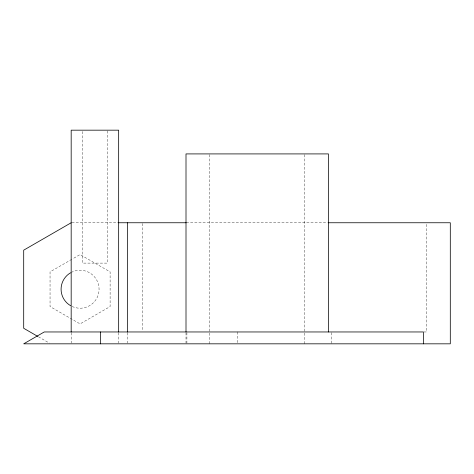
<?xml version="1.0" encoding="UTF-8"?>
<svg xmlns="http://www.w3.org/2000/svg" width="474" height="474" viewBox="0 0 474 474"><rect width="100%" height="100%" fill="white"/><g stroke="black" fill="none" stroke-linecap="round" stroke-linejoin="round"><path stroke-width="0.36" stroke-dasharray="2.37 1.78" d="M71.775 259.349L50.048 271.886L50.048 306.565L80.082 323.902L110.11 306.565L110.11 271.886L80.082 254.55L72.415 258.976M71.918 222.756L117.925 222.756M186.353 222.756L327.605 222.756M423.886 331.96L426.559 331.96L426.559 223.497M38.441 336.795L49.337 343.087M331.604 332.659L331.604 343.828M304.681 154.648L304.681 343.828M237.77 331.96L237.77 343.129M209.745 154.648L209.745 343.828M186.904 332.659L186.904 343.129M186.004 332.742L186.004 343.087M142.396 223.497L142.396 331.219M127.399 332.754L127.399 343.087M118.66 332.736L118.66 343.087M107.379 130.913L107.379 263.111L82.452 263.111L82.452 130.913M71.177 332.736L71.177 343.087M71.201 272.437A18.99 18.99 0 0 1 99.072 289.229A18.99 18.99 0 0 1 71.201 306.014"/><path stroke-width="0.71" d="M71.177 222.756L23.7 250.165L23.7 328.286L37.801 336.427M118.524 222.756L186.353 222.756M328.34 222.756L450.3 222.756L450.3 343.828L23.7 343.828L44.26 331.96L423.383 331.96L423.383 343.828M328.423 331.96L328.423 153.914L186.004 153.914L186.004 332.001M127.399 222.756L127.399 332.013M118.66 332.001L118.66 130.172L71.177 130.172L71.177 332.001M100.476 331.96L100.476 343.828M70.585 305.677A18.99 18.99 0 0 1 70.585 272.781"/></g></svg>
